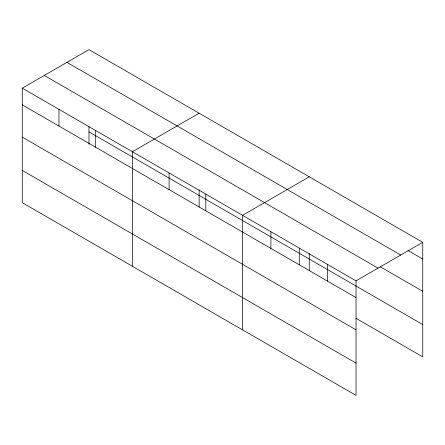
<?xml version="1.0" encoding="UTF-8"?>
<svg xmlns="http://www.w3.org/2000/svg" width="445" height="445" viewBox="0 0 445 445"><rect width="100%" height="100%" fill="white"/><g stroke="black" fill="none" stroke-linecap="round" stroke-linejoin="round"><path stroke-width="0.67" d="M22.25 88.154L356.022 280.856L356.022 395.371L22.25 202.67L22.25 88.154L88.978 49.629L422.75 242.33L422.75 356.846L355.961 318.286M199.126 113.219L132.393 151.745L132.393 266.26M309.269 176.815L242.536 215.341L242.536 329.851M356.022 280.856L422.75 242.33M407.976 250.502L422.75 259.035M66.961 62.345L400.728 255.046M380.197 266.739L422.75 291.308M44.272 75.444L378.039 268.146M88.978 131.865L422.75 324.566M22.25 104.859L356.022 297.56M22.25 137.138L356.022 329.834M22.25 170.391L356.022 363.092M327.648 264.475L327.648 281.179M309.269 253.505L309.269 270.721M299.279 248.099L299.279 264.797M270.91 231.717L270.91 248.421M205.824 194.142L205.824 210.841M199.126 189.915L199.126 207.131M169.111 172.944L169.111 189.648M95.681 130.552L95.681 147.251M88.978 126.324L88.978 144.224M58.963 109.353L58.963 126.057"/></g></svg>
